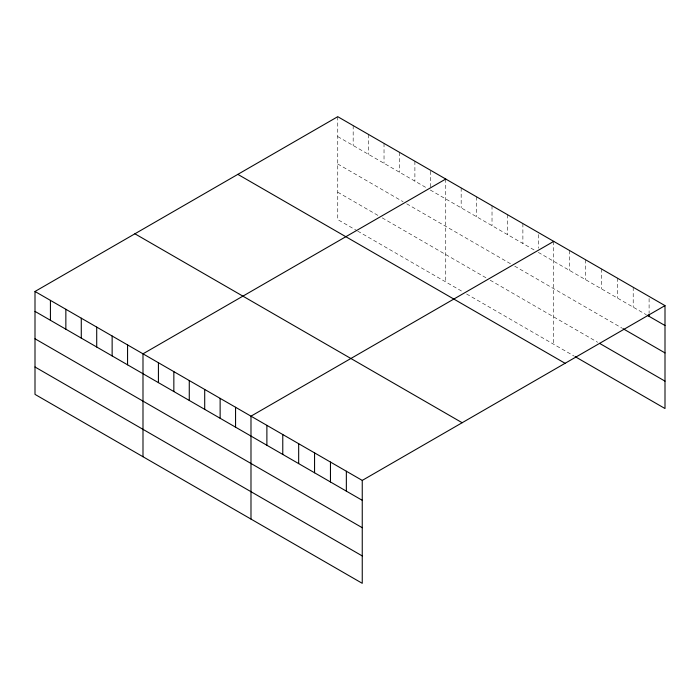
<?xml version="1.0" encoding="UTF-8"?>
<svg xmlns="http://www.w3.org/2000/svg" width="700" height="700" viewBox="0 0 700 700"><rect width="100%" height="100%" fill="white"/><g stroke="black" fill="none" stroke-linecap="round" stroke-linejoin="round"><path stroke-width="0.53" stroke-dasharray="3.5 2.62" d="M337.75 116.681L337.75 219.59L356.808 230.598M337.75 136.588L426.685 187.941M430.316 190.032L534.678 250.285M538.309 252.385L646.301 314.729M337.75 163.984L403.086 201.705M406.717 203.805L511.079 264.058M514.71 266.149L621.994 328.09M337.75 192.202L378.586 215.775M382.217 217.875L486.579 278.127M490.21 280.227L597.678 342.274M357.717 231.114L462.989 291.891M466.611 293.991L574.306 356.169M649.101 298.541L649.101 313.206M633.211 287.262L633.211 307.178M617.312 278.084L617.312 297.999M601.423 268.914L601.423 288.82M585.524 259.735L585.524 279.641M569.634 250.556L569.634 270.463M553.735 241.377L553.735 344.286M538.309 234.57L538.309 248.194M522.883 223.562L522.883 243.477M507.456 214.655L507.456 234.57M492.021 205.756L492.021 225.662M476.595 196.849L476.595 216.755M461.169 187.941L461.169 207.847M445.743 179.034L445.743 281.942M430.316 171.176L430.316 186.891M414.89 161.219L414.89 181.125M399.464 152.311L399.464 172.218M384.029 143.404L384.029 163.31M368.602 134.496L368.602 154.403M353.176 125.589L353.176 145.495"/><path stroke-width="1.05" d="M35 291.471L362.25 480.41L362.25 583.319L35 394.38L35 291.471L337.75 116.681L665 305.62L665 408.529L575.242 356.703M445.743 179.034L142.992 353.824L142.992 456.733M553.735 241.377L250.985 416.168L250.985 519.076M362.25 480.41L665 305.62M647.238 315.271L665 325.526M622.921 328.624L665 352.914M599.55 343.35L665 381.141M237.843 174.361L565.093 363.3M134.907 233.791L462.157 422.73M35 311.386L362.25 500.316M35 338.774L362.25 527.712M35 366.993L362.25 555.931M649.101 314.256L649.101 316.348M346.351 471.231L346.351 491.137M330.461 462.052L330.461 481.968M314.562 452.883L314.562 472.789M298.672 443.704L298.672 463.61M282.774 434.525L282.774 454.431M266.884 425.346L266.884 445.261M235.559 407.26L235.559 427.175M220.133 398.361L220.133 418.267M204.706 389.454L204.706 409.36M189.271 380.546L189.271 400.453M173.845 371.639L173.845 391.545M158.419 362.731L158.419 382.637M127.566 344.916L127.566 364.822M112.14 336.009L112.14 355.915M96.714 327.101L96.714 347.007M81.279 318.194L81.279 338.1M65.853 309.286L65.853 329.192M50.426 300.379L50.426 320.285"/></g></svg>
